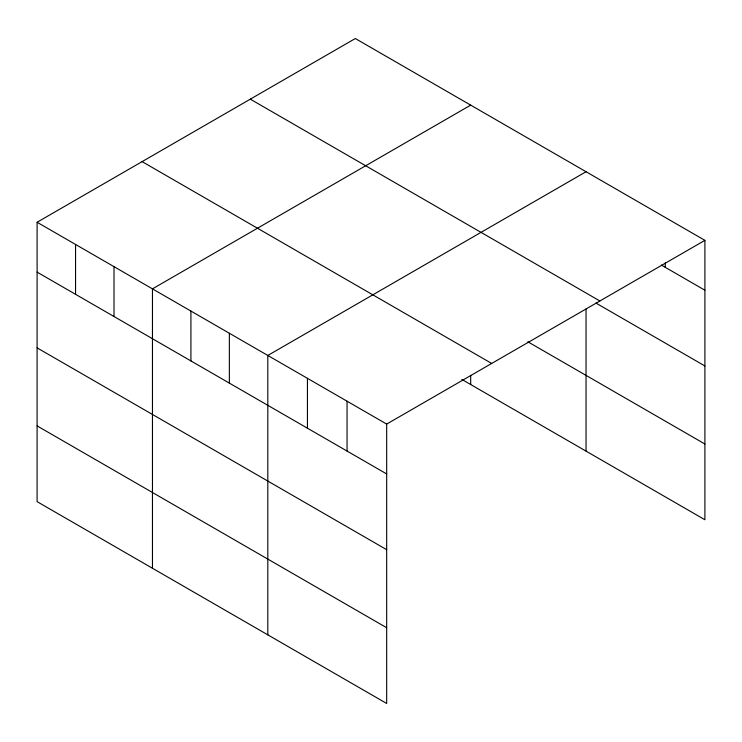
<?xml version="1.0" encoding="UTF-8"?>
<svg xmlns="http://www.w3.org/2000/svg" width="742" height="742" viewBox="0 0 742 742"><rect width="100%" height="100%" fill="white"/><g stroke="black" fill="none" stroke-linecap="round" stroke-linejoin="round"><path stroke-width="1.11" d="M37.1 222.257L386.675 424.081L386.675 703.472L37.1 501.648L37.1 222.257L355.325 38.528L704.9 240.352L704.9 519.743L461.812 379.403M470.688 105.132L152.462 288.861L152.462 568.251M586.041 171.736L267.816 355.455L267.816 634.855M386.675 424.081L704.9 240.352M661.317 265.052L704.9 290.215M250.314 99.159L599.888 300.983M595.947 303.061L704.9 365.964M527.868 341.793L704.9 444.004M142.112 161.626L491.686 363.45M37.1 272.119L386.675 473.943M37.1 347.859L386.675 549.683M37.1 425.899L386.675 627.723M665.277 262.807L665.277 267.343M586.041 308.811L586.041 451.127M470.688 375.341L470.688 384.523M347.052 401.209L347.052 451.071M307.438 378.337L307.438 428.19M229.361 333.26L229.361 383.122M190.917 311.056L190.917 360.918M114.008 266.656L114.008 316.519M75.554 244.452L75.554 294.314"/></g></svg>
